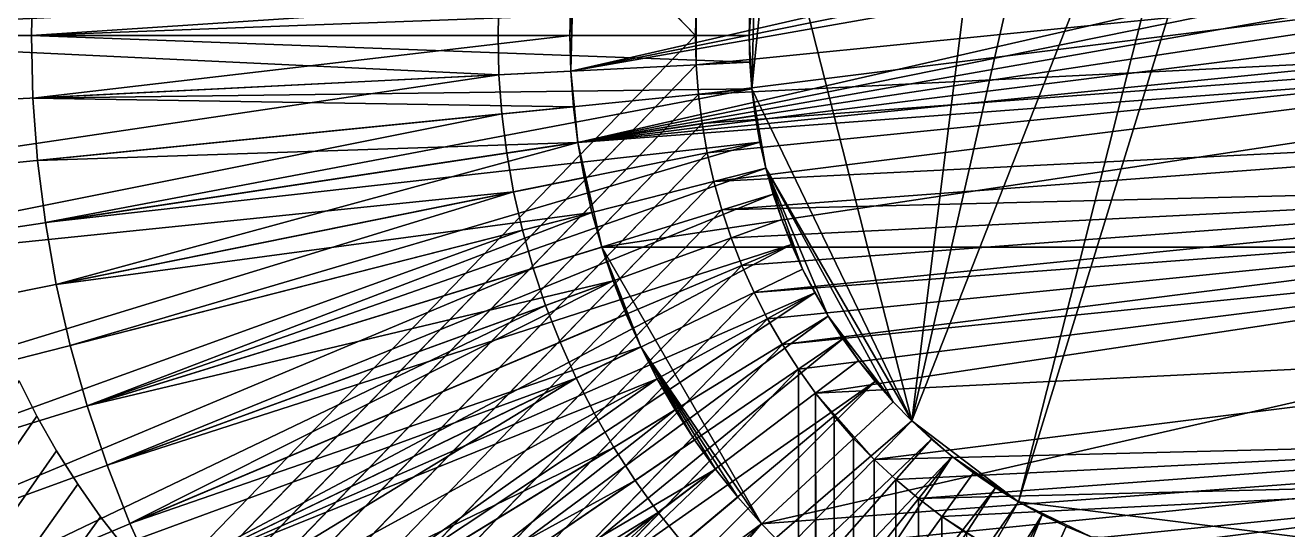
# Model space of a CAD drawing. Header units: millimetres. Extents: x 0 to 520, y -2 to 382.
# Drawn here: x 479.483 to 483, y 188.623 to 190.028 of the extents above; entities that cross this region are included whole.
import ezdxf

# ---------------------------------------------------------------- set-up
doc = ezdxf.new("R2010")
doc.units = ezdxf.units.MM

msp = doc.modelspace()

# ---------------------------------------------------------------- linework, layer by layer
at = {"layer": 'BRASS', "color": 52}
for points in [[(509.2, 369.2, 103), (10.8, 369.2, 103), (10.8, 10.8, 103)], [(509.2, 369.2, 103), (10.8, 10.8, 103), (509.2, 10.8, 103)], [(481.35, 190, 86), (334.9589, 341.3505, 86), (481.3521, 190.0822, 86)], [(334.9589, 38.6495, 86), (334.9589, 341.3505, 86), (481.35, 190, 86)], [(481.3521, 189.9178, 92), (484.6316, 190.2459, 92), (481.3582, 189.8357, 92)], [(481.3521, 190.0822, 92), (484.6316, 190.2459, 92), (481.3521, 189.9178, 92)], [(481.3582, 189.8357, 92), (484.6316, 190.2459, 92), (484.65, 190, 92)], [(481.3521, 190.0822, 92), (481.35, 190, 92), (481.3521, 190.0822, 86)], [(481.3521, 190.0822, 86), (481.35, 190, 92), (481.35, 190, 86)], [(481.35, 190, 92), (481.3521, 190.0822, 92), (481.3521, 189.9178, 92)], [(334.9589, 38.6495, 86), (481.35, 190, 86), (481.3521, 189.9178, 86)], [(481.35, 190, 92), (481.3521, 189.9178, 92), (481.35, 190, 86)], [(481.35, 190, 86), (481.3521, 189.9178, 92), (481.3521, 189.9178, 86)], [(481.3582, 189.8357, 92), (484.65, 190, 92), (481.3684, 189.7541, 92)], [(481.3684, 189.7541, 92), (484.65, 190, 92), (481.3827, 189.6731, 92)], [(481.3827, 189.6731, 92), (484.65, 190, 92), (481.401, 189.5929, 92)], [(481.401, 189.5929, 92), (484.65, 190, 92), (484.6316, 189.7541, 92)], [(334.9589, 38.6495, 86), (481.3521, 189.9178, 86), (335.0411, 38.6495, 86)], [(335.0411, 38.6495, 86), (481.3521, 189.9178, 86), (481.3582, 189.8357, 86)], [(481.3521, 189.9178, 92), (481.3582, 189.8357, 92), (481.3521, 189.9178, 86)], [(481.3521, 189.9178, 86), (481.3582, 189.8357, 92), (481.3582, 189.8357, 86)], [(335.0411, 38.6495, 86), (481.3582, 189.8357, 86), (335.1233, 38.6454, 86)], [(335.1233, 38.6454, 86), (481.3582, 189.8357, 86), (481.3684, 189.7541, 86)], [(481.3582, 189.8357, 92), (481.3684, 189.7541, 92), (481.3582, 189.8357, 86)], [(481.3582, 189.8357, 86), (481.3684, 189.7541, 92), (481.3684, 189.7541, 86)], [(335.1233, 38.6454, 86), (481.3684, 189.7541, 86), (335.2052, 38.6372, 86)], [(335.2052, 38.6372, 86), (481.3684, 189.7541, 86), (481.3827, 189.6731, 86)], [(481.3684, 189.7541, 92), (481.3827, 189.6731, 92), (481.3684, 189.7541, 86)], [(481.3684, 189.7541, 86), (481.3827, 189.6731, 92), (481.3827, 189.6731, 86)], [(481.401, 189.5929, 92), (484.6316, 189.7541, 92), (481.4233, 189.5137, 92)], [(481.4233, 189.5137, 92), (484.6316, 189.7541, 92), (484.599, 189.5929, 92)], [(335.2052, 38.6372, 86), (481.3827, 189.6731, 86), (335.2865, 38.6249, 86)], [(335.2865, 38.6249, 86), (481.3827, 189.6731, 86), (481.401, 189.5929, 86)], [(481.3827, 189.6731, 92), (481.401, 189.5929, 92), (481.3827, 189.6731, 86)], [(481.3827, 189.6731, 86), (481.401, 189.5929, 92), (481.401, 189.5929, 86)], [(335.2865, 38.6249, 86), (481.401, 189.5929, 86), (335.3672, 38.6086, 86)], [(335.3672, 38.6086, 86), (481.401, 189.5929, 86), (481.4233, 189.5137, 86)], [(481.401, 189.5929, 92), (481.4233, 189.5137, 92), (481.401, 189.5929, 86)], [(481.401, 189.5929, 86), (481.4233, 189.5137, 92), (481.4233, 189.5137, 86)], [(481.4233, 189.5137, 92), (484.599, 189.5929, 92), (481.4495, 189.4357, 92)], [(481.4495, 189.4357, 92), (484.599, 189.5929, 92), (481.4796, 189.3591, 92)], [(481.4796, 189.3591, 92), (484.599, 189.5929, 92), (481.5134, 189.2841, 92)], [(481.5134, 189.2841, 92), (484.599, 189.5929, 92), (484.5767, 189.5137, 92)], [(335.3672, 38.6086, 86), (481.4233, 189.5137, 86), (335.4469, 38.5883, 86)], [(335.4469, 38.5883, 86), (481.4233, 189.5137, 86), (481.4495, 189.4357, 86)], [(481.4233, 189.5137, 92), (481.4495, 189.4357, 92), (481.4233, 189.5137, 86)], [(481.4233, 189.5137, 86), (481.4495, 189.4357, 92), (481.4495, 189.4357, 86)], [(481.5134, 189.2841, 92), (484.5767, 189.5137, 92), (481.5509, 189.2109, 92)], [(481.5509, 189.2109, 92), (484.5767, 189.5137, 92), (481.5921, 189.1396, 92)], [(481.5921, 189.1396, 92), (484.5767, 189.5137, 92), (484.5505, 189.4357, 92)], [(335.4469, 38.5883, 86), (481.4495, 189.4357, 86), (335.5255, 38.5641, 86)], [(335.5255, 38.5641, 86), (481.4495, 189.4357, 86), (481.4796, 189.3591, 86)], [(481.4495, 189.4357, 92), (481.4796, 189.3591, 92), (481.4495, 189.4357, 86)], [(481.4495, 189.4357, 86), (481.4796, 189.3591, 92), (481.4796, 189.3591, 86)], [(481.5921, 189.1396, 92), (484.5505, 189.4357, 92), (481.6367, 189.0705, 92)], [(481.6367, 189.0705, 92), (484.5505, 189.4357, 92), (481.6847, 189.0037, 92)], [(481.6847, 189.0037, 92), (484.5505, 189.4357, 92), (484.4079, 189.1396, 92)], [(335.5255, 38.5641, 86), (481.4796, 189.3591, 86), (335.6028, 38.5359, 86)], [(335.6028, 38.5359, 86), (481.4796, 189.3591, 86), (481.5134, 189.2841, 86)], [(481.4796, 189.3591, 92), (481.5134, 189.2841, 92), (481.4796, 189.3591, 86)], [(481.4796, 189.3591, 86), (481.5134, 189.2841, 92), (481.5134, 189.2841, 86)], [(335.6028, 38.5359, 86), (481.5134, 189.2841, 86), (335.6786, 38.504, 86)], [(335.6786, 38.504, 86), (481.5134, 189.2841, 86), (481.5509, 189.2109, 86)], [(481.5134, 189.2841, 92), (481.5509, 189.2109, 92), (481.5134, 189.2841, 86)], [(481.5134, 189.2841, 86), (481.5509, 189.2109, 92), (481.5509, 189.2109, 86)], [(335.6786, 38.504, 86), (481.5509, 189.2109, 86), (335.7527, 38.4683, 86)], [(335.7527, 38.4683, 86), (481.5509, 189.2109, 86), (481.5921, 189.1396, 86)], [(481.5509, 189.2109, 92), (481.5921, 189.1396, 92), (481.5509, 189.2109, 86)], [(481.5509, 189.2109, 86), (481.5921, 189.1396, 92), (481.5921, 189.1396, 86)], [(335.7527, 38.4683, 86), (481.5921, 189.1396, 86), (335.825, 38.4289, 86)], [(335.825, 38.4289, 86), (481.5921, 189.1396, 86), (481.6367, 189.0705, 86)], [(481.5921, 189.1396, 86), (481.6367, 189.0705, 92), (481.6367, 189.0705, 86)], [(481.5921, 189.1396, 92), (481.6367, 189.0705, 92), (481.5921, 189.1396, 86)], [(481.6847, 189.0037, 92), (484.4079, 189.1396, 92), (481.8479, 188.8188, 92)], [(481.8479, 188.8188, 92), (484.4079, 189.1396, 92), (484.2095, 188.8777, 92)], [(335.825, 38.4289, 86), (481.6367, 189.0705, 86), (335.8952, 38.386, 86)], [(335.8952, 38.386, 86), (481.6367, 189.0705, 86), (481.6367, 70.9295, 86)], [(481.6367, 70.9295, 86), (481.6367, 189.0705, 86), (481.6847, 189.0037, 86)], [(481.6367, 189.0705, 86), (481.6847, 189.0037, 92), (481.6847, 189.0037, 86)], [(481.6367, 189.0705, 92), (481.6847, 189.0037, 92), (481.6367, 189.0705, 86)], [(481.6367, 70.9295, 86), (481.6847, 189.0037, 86), (481.6847, 70.9963, 86)], [(481.736, 71.0606, 86), (481.6847, 189.0037, 86), (481.736, 188.9394, 86)], [(481.6847, 70.9963, 86), (481.6847, 189.0037, 86), (481.736, 71.0606, 86)], [(481.6847, 189.0037, 86), (481.736, 188.9394, 92), (481.736, 188.9394, 86)], [(481.6847, 189.0037, 92), (481.736, 188.9394, 92), (481.6847, 189.0037, 86)], [(481.736, 188.9394, 92), (481.6847, 189.0037, 92), (481.7905, 188.8777, 92)], [(481.7905, 188.8777, 92), (481.6847, 189.0037, 92), (481.8479, 188.8188, 92)], [(481.7905, 71.1223, 86), (481.736, 188.9394, 86), (481.7905, 188.8777, 86)], [(481.736, 71.0606, 86), (481.736, 188.9394, 86), (481.7905, 71.1223, 86)], [(481.736, 188.9394, 86), (481.7905, 188.8777, 92), (481.7905, 188.8777, 86)], [(481.736, 188.9394, 92), (481.7905, 188.8777, 92), (481.736, 188.9394, 86)], [(481.7905, 71.1223, 86), (481.7905, 188.8777, 86), (481.8479, 71.1812, 86)], [(481.8479, 71.1812, 86), (481.7905, 188.8777, 86), (481.8479, 188.8188, 86)], [(481.7905, 188.8777, 86), (481.8479, 188.8188, 92), (481.8479, 188.8188, 86)], [(481.7905, 188.8777, 92), (481.8479, 188.8188, 92), (481.7905, 188.8777, 86)], [(481.8479, 188.8188, 92), (484.2095, 188.8777, 92), (481.9082, 188.7629, 92)], [(481.9082, 188.7629, 92), (484.2095, 188.8777, 92), (481.9712, 188.71, 92)], [(481.9712, 188.71, 92), (484.2095, 188.8777, 92), (484.0918, 188.7629, 92)], [(481.8479, 71.1812, 86), (481.8479, 188.8188, 86), (481.9082, 71.2371, 86)], [(481.8479, 188.8188, 86), (481.9082, 188.7629, 86), (481.9082, 71.2371, 86)], [(481.8479, 188.8188, 86), (481.9082, 188.7629, 92), (481.9082, 188.7629, 86)], [(481.8479, 188.8188, 92), (481.9082, 188.7629, 92), (481.8479, 188.8188, 86)], [(481.9082, 188.7629, 86), (481.9712, 188.71, 86), (481.9082, 71.2371, 86)], [(481.9082, 188.7629, 86), (481.9712, 188.71, 92), (481.9712, 188.71, 86)], [(481.9082, 188.7629, 92), (481.9712, 188.71, 92), (481.9082, 188.7629, 86)], [(481.9712, 188.71, 92), (484.0918, 188.7629, 92), (482.0368, 188.6603, 92)], [(482.0368, 188.6603, 92), (484.0918, 188.7629, 92), (482.175, 188.5711, 92)], [(482.175, 188.5711, 92), (484.0918, 188.7629, 92), (482.2473, 188.5317, 92)], [(482.2473, 188.5317, 92), (484.0918, 188.7629, 92), (482.4745, 188.4359, 92)], [(482.4745, 188.4359, 92), (484.0918, 188.7629, 92), (482.5531, 188.4117, 92)], [(482.5531, 188.4117, 92), (484.0918, 188.7629, 92), (483.825, 188.5711, 92)], [(481.9082, 71.2371, 86), (481.9712, 188.71, 86), (481.9712, 71.29, 86)], [(481.9712, 71.29, 86), (481.9712, 188.71, 86), (482.0368, 71.3397, 86)], [(481.9712, 188.71, 86), (482.0368, 188.6603, 86), (482.0368, 71.3397, 86)], [(481.9712, 188.71, 86), (481.9712, 188.71, 92), (482.0368, 188.6603, 86)], [(481.9712, 188.71, 92), (482.0368, 188.6603, 92), (482.0368, 188.6603, 86)], [(482.0368, 188.6603, 86), (482.1048, 188.614, 86), (482.0368, 71.3397, 86)], [(482.0368, 188.6603, 86), (482.1048, 188.614, 92), (482.1048, 188.614, 86)], [(482.0368, 188.6603, 92), (482.1048, 188.614, 92), (482.0368, 188.6603, 86)], [(482.0368, 188.6603, 92), (482.175, 188.5711, 92), (482.1048, 188.614, 92)]]:
    msp.add_3dface(points, dxfattribs=at)
at = {"layer": 'STEEL', "color": 8}
for points in [[(482.9626, 191.4995, 80.4), (481.9526, 188.9262, 80.4), (482.5223, 191.4219, 80.4)], [(482.25, 188.701, 80.4), (481.9526, 188.9262, 80.4), (482.9626, 191.4995, 80.4)], [(483.1121, 191.4958, 80.4), (482.25, 188.701, 80.4), (482.9626, 191.4995, 80.4)], [(483.4063, 188.5561, 80.4), (482.25, 188.701, 80.4), (483.1121, 191.4958, 80.4)], [(482.5223, 191.4219, 80.4), (481.9526, 188.9262, 80.4), (482.25, 191.299, 80.4)], [(482.25, 191.299, 80.4), (481.9526, 188.9262, 80.4), (481.5666, 190.4421, 80.4)], [(481.0025, 189.9003, 90), (484.843, 190.7769, 90), (481.0099, 190.1991, 90)], [(481.0025, 189.9003, 90), (484.8794, 190.684, 90), (484.843, 190.7769, 90)], [(481.0025, 189.9003, 90), (484.9111, 190.5895, 90), (484.8794, 190.684, 90)], [(481.0223, 189.7019, 90), (484.9111, 190.5895, 90), (481.0025, 189.9003, 90)], [(481.0223, 189.7019, 90), (484.9382, 190.4935, 90), (484.9111, 190.5895, 90)], [(481.0223, 189.7019, 90), (484.9603, 190.3963, 90), (484.9382, 190.4935, 90)], [(481.5666, 190.4421, 80.4), (481.5075, 189.8506, 80.4), (481.5168, 190.2236, 80.4)], [(481.5666, 190.4421, 80.4), (481.9526, 188.9262, 80.4), (481.5075, 189.8506, 80.4)], [(481.0223, 189.7019, 90), (484.9777, 190.2981, 90), (484.9603, 190.3963, 90)], [(481.0223, 189.7019, 90), (484.9901, 190.1991, 90), (484.9777, 190.2981, 90)], [(478.5, 190, 83), (480.8027, 190.1097, 83), (478.5056, 190.2243, 83)], [(480.8027, 190.1097, 82), (478.5, 190, 82), (478.5056, 190.2243, 82)], [(481.5168, 190.2236, 80.4), (481.5, 190, 80.4), (481.5019, 190.0748, 80.4)], [(481.5168, 190.2236, 80.4), (481.5075, 189.8506, 80.4), (481.5, 190, 80.4)], [(479.5, 190, 82), (481.0025, 190.0997, 82), (479.5044, 190.1745, 82)], [(479.5, 190, 82), (479.5044, 190.1745, 78.5), (479.5, 190, 78.5)], [(479.5, 190, 82), (479.5044, 190.1745, 82), (479.5044, 190.1745, 78.5)], [(481.5019, 190.0748, 78.5), (479.5, 190, 78.5), (479.5044, 190.1745, 78.5)], [(481, 190, 90), (481.0099, 190.1991, 90), (481.0025, 190.0997, 90)], [(481.0025, 189.9003, 90), (481.0099, 190.1991, 90), (481, 190, 90)], [(481.0223, 189.7019, 90), (484.9975, 190.0997, 90), (484.9901, 190.1991, 90)], [(478.5, 190, 83), (480.8, 190, 83), (480.8027, 190.1097, 83)], [(480.8, 190, 82), (478.5, 190, 82), (480.8027, 190.1097, 82)], [(479.5, 190, 82), (481, 190, 82), (481.0025, 190.0997, 82)], [(480.8027, 190.1097, 82), (480.8, 190, 83), (480.8, 190, 82)], [(480.8027, 190.1097, 83), (480.8, 190, 83), (480.8027, 190.1097, 82)], [(481, 190, 90), (481.0025, 190.0997, 82), (481, 190, 82)], [(481, 190, 90), (481.0025, 190.0997, 90), (481.0025, 190.0997, 82)], [(481.0223, 189.7019, 90), (485, 190, 90), (484.9975, 190.0997, 90)], [(481.5, 190, 78.5), (479.5, 190, 78.5), (481.5019, 190.0748, 78.5)], [(481.5019, 190.0748, 80.4), (481.5, 190, 80.4), (481.5019, 190.0748, 78.5)], [(481.5019, 190.0748, 78.5), (481.5, 190, 80.4), (481.5, 190, 78.5)], [(478.5, 190, 83), (480.8027, 189.8903, 83), (480.8, 190, 83)], [(478.5056, 189.7757, 83), (480.8027, 189.8903, 83), (478.5, 190, 83)], [(480.8027, 189.8903, 82), (478.5, 190, 82), (480.8, 190, 82)], [(480.8027, 189.8903, 82), (478.5056, 189.7757, 82), (478.5, 190, 82)], [(479.5044, 189.8255, 82), (481, 190, 82), (479.5, 190, 82)], [(479.5044, 189.8255, 82), (479.5, 190, 82), (479.5, 190, 78.5)], [(479.5044, 189.8255, 82), (479.5, 190, 78.5), (479.5044, 189.8255, 78.5)], [(481.5019, 189.9252, 78.5), (479.5, 190, 78.5), (481.5, 190, 78.5)], [(481.5019, 189.9252, 78.5), (479.5044, 189.8255, 78.5), (479.5, 190, 78.5)], [(479.5044, 189.8255, 82), (481.0025, 189.9003, 82), (481, 190, 82)], [(480.8, 190, 83), (480.8027, 189.8903, 83), (480.8, 190, 82)], [(480.8, 190, 82), (480.8027, 189.8903, 83), (480.8027, 189.8903, 82)], [(481.0025, 189.9003, 90), (481, 190, 90), (481, 190, 82)], [(481.0025, 189.9003, 90), (481, 190, 82), (481.0025, 189.9003, 82)], [(481.0889, 189.4105, 90), (485, 190, 90), (481.0223, 189.7019, 90)], [(481.0889, 189.4105, 90), (484.9111, 189.4105, 90), (485, 190, 90)], [(481.5, 190, 80.4), (481.5019, 189.9252, 80.4), (481.5, 190, 78.5)], [(481.5, 190, 78.5), (481.5019, 189.9252, 80.4), (481.5019, 189.9252, 78.5)], [(481.5, 190, 80.4), (481.5075, 189.8506, 80.4), (481.5019, 189.9252, 80.4)], [(481.5075, 189.8506, 78.5), (479.5044, 189.8255, 78.5), (481.5019, 189.9252, 78.5)], [(481.5019, 189.9252, 78.5), (481.5075, 189.8506, 80.4), (481.5075, 189.8506, 78.5)], [(481.5019, 189.9252, 80.4), (481.5075, 189.8506, 80.4), (481.5019, 189.9252, 78.5)], [(478.5224, 189.5519, 83), (480.8027, 189.8903, 83), (478.5056, 189.7757, 83)], [(480.8027, 189.8903, 82), (478.5224, 189.5519, 82), (478.5056, 189.7757, 82)], [(478.5224, 189.5519, 83), (480.8109, 189.781, 83), (480.8027, 189.8903, 83)], [(480.8109, 189.781, 82), (478.5224, 189.5519, 82), (480.8027, 189.8903, 82)], [(479.5044, 189.8255, 82), (481.0099, 189.8009, 82), (481.0025, 189.9003, 82)], [(480.8027, 189.8903, 82), (480.8109, 189.781, 83), (480.8109, 189.781, 82)], [(480.8027, 189.8903, 83), (480.8109, 189.781, 83), (480.8027, 189.8903, 82)], [(481.0099, 189.8009, 90), (481.0025, 189.9003, 82), (481.0099, 189.8009, 82)], [(481.0099, 189.8009, 90), (481.0025, 189.9003, 90), (481.0025, 189.9003, 82)], [(481.0223, 189.7019, 90), (481.0025, 189.9003, 90), (481.0099, 189.8009, 90)], [(481.5075, 189.8506, 78.5), (479.5174, 189.6515, 78.5), (479.5044, 189.8255, 78.5)], [(481.5075, 189.8506, 78.5), (479.5391, 189.4784, 78.5), (479.5174, 189.6515, 78.5)], [(481.5168, 189.7764, 78.5), (479.5391, 189.4784, 78.5), (481.5075, 189.8506, 78.5)], [(481.5075, 189.8506, 78.5), (481.5168, 189.7764, 80.4), (481.5168, 189.7764, 78.5)], [(481.5075, 189.8506, 80.4), (481.5168, 189.7764, 80.4), (481.5075, 189.8506, 78.5)], [(481.5075, 189.8506, 80.4), (481.5297, 189.7028, 80.4), (481.5168, 189.7764, 80.4)], [(481.5075, 189.8506, 80.4), (481.5464, 189.6299, 80.4), (481.5297, 189.7028, 80.4)], [(481.5075, 189.8506, 80.4), (481.9526, 188.9262, 80.4), (481.5464, 189.6299, 80.4)], [(479.5174, 189.6515, 82), (481.0099, 189.8009, 82), (479.5044, 189.8255, 82)], [(479.5174, 189.6515, 82), (479.5044, 189.8255, 78.5), (479.5174, 189.6515, 78.5)], [(479.5174, 189.6515, 82), (479.5044, 189.8255, 82), (479.5044, 189.8255, 78.5)], [(478.5503, 189.3293, 83), (480.8109, 189.781, 83), (478.5224, 189.5519, 83)], [(480.8109, 189.781, 82), (478.5503, 189.3293, 82), (478.5224, 189.5519, 82)], [(478.5503, 189.3293, 83), (480.8246, 189.6721, 83), (480.8109, 189.781, 83)], [(480.8246, 189.6721, 82), (478.5503, 189.3293, 82), (480.8109, 189.781, 82)], [(479.5174, 189.6515, 82), (481.0223, 189.7019, 82), (481.0099, 189.8009, 82)], [(480.8109, 189.781, 82), (480.8246, 189.6721, 83), (480.8246, 189.6721, 82)], [(480.8109, 189.781, 83), (480.8246, 189.6721, 83), (480.8109, 189.781, 82)], [(481.0223, 189.7019, 90), (481.0099, 189.8009, 82), (481.0223, 189.7019, 82)], [(481.0223, 189.7019, 90), (481.0099, 189.8009, 90), (481.0099, 189.8009, 82)], [(481.5297, 189.7028, 78.5), (479.5391, 189.4784, 78.5), (481.5168, 189.7764, 78.5)], [(481.5168, 189.7764, 78.5), (481.5168, 189.7764, 80.4), (481.5297, 189.7028, 78.5)], [(481.5168, 189.7764, 80.4), (481.5297, 189.7028, 80.4), (481.5297, 189.7028, 78.5)], [(478.5503, 189.3293, 83), (480.8436, 189.5641, 83), (480.8246, 189.6721, 83)], [(480.8436, 189.5641, 82), (478.5503, 189.3293, 82), (480.8246, 189.6721, 82)], [(479.5391, 189.4784, 82), (481.0223, 189.7019, 82), (479.5174, 189.6515, 82)], [(481.5297, 189.7028, 78.5), (479.5694, 189.3065, 78.5), (479.5391, 189.4784, 78.5)], [(479.5694, 189.3065, 82), (481.0223, 189.7019, 82), (479.5391, 189.4784, 82)], [(481.5297, 189.7028, 78.5), (479.6082, 189.1363, 78.5), (479.5694, 189.3065, 78.5)], [(479.5694, 189.3065, 82), (481.0397, 189.6037, 82), (481.0223, 189.7019, 82)], [(481.5464, 189.6299, 78.5), (479.6082, 189.1363, 78.5), (481.5297, 189.7028, 78.5)], [(480.8246, 189.6721, 82), (480.8436, 189.5641, 83), (480.8436, 189.5641, 82)], [(480.8246, 189.6721, 83), (480.8436, 189.5641, 83), (480.8246, 189.6721, 82)], [(481.0223, 189.7019, 90), (481.0223, 189.7019, 82), (481.0397, 189.6037, 82)], [(481.0397, 189.6037, 90), (481.0223, 189.7019, 90), (481.0397, 189.6037, 82)], [(481.0618, 189.5065, 90), (481.0223, 189.7019, 90), (481.0397, 189.6037, 90)], [(481.0889, 189.4105, 90), (481.0223, 189.7019, 90), (481.0618, 189.5065, 90)], [(481.5297, 189.7028, 78.5), (481.5464, 189.6299, 80.4), (481.5464, 189.6299, 78.5)], [(481.5297, 189.7028, 80.4), (481.5464, 189.6299, 80.4), (481.5297, 189.7028, 78.5)], [(479.5391, 189.4784, 82), (479.5174, 189.6515, 78.5), (479.5391, 189.4784, 78.5)], [(479.5391, 189.4784, 82), (479.5174, 189.6515, 82), (479.5174, 189.6515, 78.5)], [(479.5694, 189.3065, 82), (481.0618, 189.5065, 82), (481.0397, 189.6037, 82)], [(481.5464, 189.6299, 78.5), (479.6555, 188.9684, 78.5), (479.6082, 189.1363, 78.5)], [(481.5666, 189.5579, 78.5), (479.6555, 188.9684, 78.5), (481.5464, 189.6299, 78.5)], [(481.0618, 189.5065, 90), (481.0397, 189.6037, 82), (481.0618, 189.5065, 82)], [(481.0618, 189.5065, 90), (481.0397, 189.6037, 90), (481.0397, 189.6037, 82)], [(481.5464, 189.6299, 78.5), (481.5666, 189.5579, 80.4), (481.5666, 189.5579, 78.5)], [(481.5464, 189.6299, 80.4), (481.5666, 189.5579, 80.4), (481.5464, 189.6299, 78.5)], [(481.5464, 189.6299, 80.4), (481.5905, 189.487, 80.4), (481.5666, 189.5579, 80.4)], [(481.5464, 189.6299, 80.4), (481.6485, 189.3492, 80.4), (481.5905, 189.487, 80.4)], [(481.5464, 189.6299, 80.4), (481.7201, 189.2178, 80.4), (481.6485, 189.3492, 80.4)], [(481.5464, 189.6299, 80.4), (481.9004, 188.9797, 80.4), (481.7201, 189.2178, 80.4)], [(481.5464, 189.6299, 80.4), (481.9526, 188.9262, 80.4), (481.9004, 188.9797, 80.4)], [(478.5892, 189.1083, 83), (480.8436, 189.5641, 83), (478.5503, 189.3293, 83)], [(480.8436, 189.5641, 82), (478.5892, 189.1083, 82), (478.5503, 189.3293, 82)], [(478.6392, 188.8896, 83), (480.8436, 189.5641, 83), (478.5892, 189.1083, 83)], [(480.8436, 189.5641, 82), (478.6392, 188.8896, 82), (478.5892, 189.1083, 82)], [(478.6392, 188.8896, 83), (480.868, 189.4571, 83), (480.8436, 189.5641, 83)], [(480.868, 189.4571, 82), (478.6392, 188.8896, 82), (480.8436, 189.5641, 82)], [(481.5666, 189.5579, 78.5), (479.7111, 188.8029, 78.5), (479.6555, 188.9684, 78.5)], [(481.5905, 189.487, 78.5), (479.7111, 188.8029, 78.5), (481.5666, 189.5579, 78.5)], [(480.8436, 189.5641, 82), (480.868, 189.4571, 83), (480.868, 189.4571, 82)], [(480.8436, 189.5641, 83), (480.868, 189.4571, 83), (480.8436, 189.5641, 82)], [(481.5666, 189.5579, 78.5), (481.5905, 189.487, 80.4), (481.5905, 189.487, 78.5)], [(481.5666, 189.5579, 80.4), (481.5905, 189.487, 80.4), (481.5666, 189.5579, 78.5)], [(479.6082, 189.1363, 82), (481.0618, 189.5065, 82), (479.5694, 189.3065, 82)], [(479.6555, 188.9684, 82), (481.0618, 189.5065, 82), (479.6082, 189.1363, 82)], [(479.6555, 188.9684, 82), (481.0889, 189.4105, 82), (481.0618, 189.5065, 82)], [(481.0889, 189.4105, 90), (481.0618, 189.5065, 82), (481.0889, 189.4105, 82)], [(481.0889, 189.4105, 90), (481.0618, 189.5065, 90), (481.0618, 189.5065, 82)], [(479.5391, 189.4784, 82), (479.5391, 189.4784, 78.5), (479.5694, 189.3065, 78.5)], [(479.5694, 189.3065, 82), (479.5391, 189.4784, 82), (479.5694, 189.3065, 78.5)], [(481.6178, 189.4173, 78.5), (479.7111, 188.8029, 78.5), (481.5905, 189.487, 78.5)], [(481.5905, 189.487, 78.5), (481.6178, 189.4173, 80.4), (481.6178, 189.4173, 78.5)], [(481.5905, 189.487, 80.4), (481.6178, 189.4173, 80.4), (481.5905, 189.487, 78.5)], [(481.5905, 189.487, 80.4), (481.6485, 189.3492, 80.4), (481.6178, 189.4173, 80.4)], [(478.6999, 188.6736, 83), (480.868, 189.4571, 83), (478.6392, 188.8896, 83)], [(480.868, 189.4571, 82), (478.6999, 188.6736, 82), (478.6392, 188.8896, 82)], [(478.6999, 188.6736, 83), (480.8977, 189.3515, 83), (480.868, 189.4571, 83)], [(480.8977, 189.3515, 82), (478.6999, 188.6736, 82), (480.868, 189.4571, 82)], [(480.868, 189.4571, 82), (480.8977, 189.3515, 83), (480.8977, 189.3515, 82)], [(480.868, 189.4571, 83), (480.8977, 189.3515, 83), (480.868, 189.4571, 82)], [(479.6555, 188.9684, 82), (481.1206, 189.316, 82), (481.0889, 189.4105, 82)], [(481.6178, 189.4173, 78.5), (479.7748, 188.6405, 78.5), (479.7111, 188.8029, 78.5)], [(481.6178, 189.4173, 78.5), (479.8466, 188.4814, 78.5), (479.7748, 188.6405, 78.5)], [(481.6485, 189.3492, 78.5), (479.8466, 188.4814, 78.5), (481.6178, 189.4173, 78.5)], [(481.0889, 189.4105, 90), (481.0889, 189.4105, 82), (481.1206, 189.316, 82)], [(481.1206, 189.316, 90), (481.0889, 189.4105, 90), (481.1206, 189.316, 82)], [(481.1981, 189.1322, 90), (481.0889, 189.4105, 90), (481.1206, 189.316, 90)], [(481.5339, 188.6397, 90), (484.9111, 189.4105, 90), (481.0889, 189.4105, 90)], [(481.5339, 188.6397, 90), (481.0889, 189.4105, 90), (481.1981, 189.1322, 90)], [(481.5339, 188.6397, 90), (484.6525, 188.8734, 90), (484.9111, 189.4105, 90)], [(481.6178, 189.4173, 78.5), (481.6485, 189.3492, 80.4), (481.6485, 189.3492, 78.5)], [(481.6178, 189.4173, 80.4), (481.6485, 189.3492, 80.4), (481.6178, 189.4173, 78.5)], [(478.7714, 188.4609, 83), (480.8977, 189.3515, 83), (478.6999, 188.6736, 83)], [(480.8977, 189.3515, 82), (478.7714, 188.4609, 82), (478.6999, 188.6736, 82)], [(478.7714, 188.4609, 83), (480.9327, 189.2476, 83), (480.8977, 189.3515, 83)], [(480.9327, 189.2476, 82), (478.7714, 188.4609, 82), (480.8977, 189.3515, 82)], [(481.6827, 189.2826, 78.5), (479.8466, 188.4814, 78.5), (481.6485, 189.3492, 78.5)], [(480.8977, 189.3515, 82), (480.9327, 189.2476, 83), (480.9327, 189.2476, 82)], [(480.8977, 189.3515, 83), (480.9327, 189.2476, 83), (480.8977, 189.3515, 82)], [(481.6485, 189.3492, 78.5), (481.6485, 189.3492, 80.4), (481.6827, 189.2826, 78.5)], [(481.6485, 189.3492, 80.4), (481.6827, 189.2826, 80.4), (481.6827, 189.2826, 78.5)], [(481.6485, 189.3492, 80.4), (481.7201, 189.2178, 80.4), (481.6827, 189.2826, 80.4)], [(479.6082, 189.1363, 82), (479.5694, 189.3065, 78.5), (479.6082, 189.1363, 78.5)], [(479.6082, 189.1363, 82), (479.5694, 189.3065, 82), (479.5694, 189.3065, 78.5)], [(479.7111, 188.8029, 82), (481.1206, 189.316, 82), (479.6555, 188.9684, 82)], [(479.7748, 188.6405, 82), (481.1206, 189.316, 82), (479.7111, 188.8029, 82)], [(479.7748, 188.6405, 82), (481.157, 189.2231, 82), (481.1206, 189.316, 82)], [(481.157, 189.2231, 90), (481.1206, 189.316, 82), (481.157, 189.2231, 82)], [(481.157, 189.2231, 90), (481.1206, 189.316, 90), (481.1206, 189.316, 82)], [(481.1981, 189.1322, 90), (481.1206, 189.316, 90), (481.157, 189.2231, 90)], [(481.6827, 189.2826, 78.5), (479.9262, 188.3261, 78.5), (479.8466, 188.4814, 78.5)], [(481.6827, 189.2826, 78.5), (480.0135, 188.175, 78.5), (479.9262, 188.3261, 78.5)], [(481.7201, 189.2178, 78.5), (480.0135, 188.175, 78.5), (481.6827, 189.2826, 78.5)], [(481.6827, 189.2826, 80.4), (481.7201, 189.2178, 80.4), (481.6827, 189.2826, 78.5)], [(481.6827, 189.2826, 78.5), (481.7201, 189.2178, 80.4), (481.7201, 189.2178, 78.5)], [(478.8534, 188.252, 83), (480.9327, 189.2476, 83), (478.7714, 188.4609, 83)], [(480.9327, 189.2476, 82), (478.8534, 188.252, 82), (478.7714, 188.4609, 82)], [(478.8534, 188.252, 83), (480.9728, 189.1454, 83), (480.9327, 189.2476, 83)], [(480.9728, 189.1454, 82), (478.8534, 188.252, 82), (480.9327, 189.2476, 82)], [(479.7748, 188.6405, 82), (481.1981, 189.1322, 82), (481.157, 189.2231, 82)], [(481.7201, 189.2178, 78.5), (480.1082, 188.0284, 78.5), (480.0135, 188.175, 78.5)], [(481.7606, 189.155, 78.5), (480.1082, 188.0284, 78.5), (481.7201, 189.2178, 78.5)], [(480.9327, 189.2476, 82), (480.9728, 189.1454, 83), (480.9728, 189.1454, 82)], [(480.9327, 189.2476, 83), (480.9728, 189.1454, 83), (480.9327, 189.2476, 82)], [(481.1981, 189.1322, 90), (481.157, 189.2231, 82), (481.1981, 189.1322, 82)], [(481.1981, 189.1322, 90), (481.157, 189.2231, 90), (481.157, 189.2231, 82)], [(481.7201, 189.2178, 78.5), (481.7201, 189.2178, 80.4), (481.7606, 189.155, 78.5)], [(481.7201, 189.2178, 80.4), (481.7606, 189.155, 80.4), (481.7606, 189.155, 78.5)], [(481.7201, 189.2178, 80.4), (481.8043, 189.0943, 80.4), (481.7606, 189.155, 80.4)], [(481.7201, 189.2178, 80.4), (481.9004, 188.9797, 80.4), (481.8043, 189.0943, 80.4)], [(478.8534, 188.252, 83), (481.0179, 189.0455, 83), (480.9728, 189.1454, 83)], [(481.0179, 189.0455, 82), (478.8534, 188.252, 82), (480.9728, 189.1454, 82)], [(481.7606, 189.155, 78.5), (480.21, 187.8867, 78.5), (480.1082, 188.0284, 78.5)], [(481.8043, 189.0943, 78.5), (480.21, 187.8867, 78.5), (481.7606, 189.155, 78.5)], [(480.9728, 189.1454, 82), (481.0179, 189.0455, 83), (481.0179, 189.0455, 82)], [(480.9728, 189.1454, 83), (481.0179, 189.0455, 83), (480.9728, 189.1454, 82)], [(481.7606, 189.155, 78.5), (481.7606, 189.155, 80.4), (481.8043, 189.0943, 78.5)], [(481.7606, 189.155, 80.4), (481.8043, 189.0943, 80.4), (481.8043, 189.0943, 78.5)], [(479.6082, 189.1363, 82), (479.6082, 189.1363, 78.5), (479.6555, 188.9684, 78.5)], [(479.6555, 188.9684, 82), (479.6082, 189.1363, 82), (479.6555, 188.9684, 78.5)], [(479.8466, 188.4814, 82), (481.1981, 189.1322, 82), (479.7748, 188.6405, 82)], [(479.8466, 188.4814, 82), (481.2436, 189.0435, 82), (481.1981, 189.1322, 82)], [(481.2436, 189.0435, 90), (481.1981, 189.1322, 82), (481.2436, 189.0435, 82)], [(481.2436, 189.0435, 90), (481.1981, 189.1322, 90), (481.1981, 189.1322, 82)], [(481.3475, 188.8734, 90), (481.1981, 189.1322, 90), (481.2436, 189.0435, 90)], [(481.4057, 188.7924, 90), (481.1981, 189.1322, 90), (481.3475, 188.8734, 90)], [(481.4679, 188.7144, 90), (481.1981, 189.1322, 90), (481.4057, 188.7924, 90)], [(481.5339, 188.6397, 90), (481.1981, 189.1322, 90), (481.4679, 188.7144, 90)], [(481.8509, 189.0358, 78.5), (480.21, 187.8867, 78.5), (481.8043, 189.0943, 78.5)], [(481.8043, 189.0943, 78.5), (481.8043, 189.0943, 80.4), (481.8509, 189.0358, 78.5)], [(481.8043, 189.0943, 80.4), (481.8509, 189.0358, 80.4), (481.8509, 189.0358, 78.5)], [(481.8043, 189.0943, 80.4), (481.9004, 188.9797, 80.4), (481.8509, 189.0358, 80.4)], [(478.9456, 188.0475, 83), (481.0179, 189.0455, 83), (478.8534, 188.252, 83)], [(481.0179, 189.0455, 82), (478.9456, 188.0475, 82), (478.8534, 188.252, 82)], [(479.048, 187.8479, 83), (481.0179, 189.0455, 83), (478.9456, 188.0475, 83)], [(481.0179, 189.0455, 82), (479.048, 187.8479, 82), (478.9456, 188.0475, 82)], [(479.048, 187.8479, 83), (481.0679, 188.9478, 83), (481.0179, 189.0455, 83)], [(481.0679, 188.9478, 82), (479.048, 187.8479, 82), (481.0179, 189.0455, 82)], [(479.9262, 188.3261, 82), (481.2436, 189.0435, 82), (479.8466, 188.4814, 82)], [(480.0135, 188.175, 82), (481.2436, 189.0435, 82), (479.9262, 188.3261, 82)], [(480.0135, 188.175, 82), (481.2934, 188.9571, 82), (481.2436, 189.0435, 82)], [(481.0179, 189.0455, 82), (481.0679, 188.9478, 83), (481.0679, 188.9478, 82)], [(481.0179, 189.0455, 83), (481.0679, 188.9478, 83), (481.0179, 189.0455, 82)], [(481.2934, 188.9571, 90), (481.2436, 189.0435, 90), (481.2436, 189.0435, 82)], [(481.2934, 188.9571, 90), (481.2436, 189.0435, 82), (481.2934, 188.9571, 82)], [(481.3475, 188.8734, 90), (481.2436, 189.0435, 90), (481.2934, 188.9571, 90)], [(472, 178, 86), (479.5157, 188.9394, 86), (479.466, 189.038, 86)], [(479.5157, 188.9394, 83), (472, 178, 83), (479.466, 189.038, 83)], [(479.466, 189.038, 86), (479.5157, 188.9394, 86), (479.466, 189.038, 83)], [(479.466, 189.038, 83), (479.5157, 188.9394, 86), (479.5157, 188.9394, 83)], [(481.8509, 189.0358, 78.5), (480.3188, 187.7502, 78.5), (480.21, 187.8867, 78.5)], [(481.8509, 189.0358, 78.5), (480.4343, 187.6194, 78.5), (480.3188, 187.7502, 78.5)], [(481.9004, 188.9797, 78.5), (480.4343, 187.6194, 78.5), (481.8509, 189.0358, 78.5)], [(481.8509, 189.0358, 78.5), (481.8509, 189.0358, 80.4), (481.9004, 188.9797, 78.5)], [(481.8509, 189.0358, 80.4), (481.9004, 188.9797, 80.4), (481.9004, 188.9797, 78.5)], [(481.9526, 188.9262, 78.5), (480.4343, 187.6194, 78.5), (481.9004, 188.9797, 78.5)], [(481.9004, 188.9797, 80.4), (481.9526, 188.9262, 80.4), (481.9004, 188.9797, 78.5)], [(481.9004, 188.9797, 78.5), (481.9526, 188.9262, 80.4), (481.9526, 188.9262, 78.5)], [(472, 178, 86), (479.5701, 188.8433, 86), (479.5157, 188.9394, 86)], [(479.5701, 188.8433, 83), (472, 178, 83), (479.5157, 188.9394, 83)], [(479.048, 187.8479, 83), (481.1228, 188.8528, 83), (481.0679, 188.9478, 83)], [(481.1228, 188.8528, 82), (479.048, 187.8479, 82), (481.0679, 188.9478, 82)], [(479.5157, 188.9394, 86), (479.5701, 188.8433, 86), (479.5157, 188.9394, 83)], [(479.5157, 188.9394, 83), (479.5701, 188.8433, 86), (479.5701, 188.8433, 83)], [(479.6555, 188.9684, 82), (479.6555, 188.9684, 78.5), (479.7111, 188.8029, 78.5)], [(479.7111, 188.8029, 82), (479.6555, 188.9684, 82), (479.7111, 188.8029, 78.5)], [(480.1082, 188.0284, 82), (481.2934, 188.9571, 82), (480.0135, 188.175, 82)], [(480.1082, 188.0284, 82), (481.3475, 188.8734, 82), (481.2934, 188.9571, 82)], [(481.0679, 188.9478, 83), (481.1228, 188.8528, 83), (481.0679, 188.9478, 82)], [(481.0679, 188.9478, 82), (481.1228, 188.8528, 83), (481.1228, 188.8528, 82)], [(481.3475, 188.8734, 90), (481.2934, 188.9571, 90), (481.2934, 188.9571, 82)], [(481.3475, 188.8734, 90), (481.2934, 188.9571, 82), (481.3475, 188.8734, 82)], [(481.9526, 188.9262, 78.5), (480.5562, 187.4945, 78.5), (480.4343, 187.6194, 78.5)], [(482.0075, 188.8753, 78.5), (480.5562, 187.4945, 78.5), (481.9526, 188.9262, 78.5)], [(481.9526, 188.9262, 80.4), (482.0075, 188.8753, 80.4), (481.9526, 188.9262, 78.5)], [(481.9526, 188.9262, 78.5), (482.0075, 188.8753, 80.4), (482.0075, 188.8753, 78.5)], [(482.0075, 188.8753, 80.4), (481.9526, 188.9262, 80.4), (482.0648, 188.8273, 80.4)], [(482.0648, 188.8273, 80.4), (481.9526, 188.9262, 80.4), (482.25, 188.701, 80.4)], [(480.1082, 188.0284, 82), (481.4057, 188.7924, 82), (481.3475, 188.8734, 82)], [(480.6841, 187.3758, 78.5), (480.5562, 187.4945, 78.5), (482.0075, 188.8753, 78.5)], [(482.0648, 188.8273, 78.5), (480.6841, 187.3758, 78.5), (482.0075, 188.8753, 78.5)], [(481.4057, 188.7924, 90), (481.3475, 188.8734, 90), (481.3475, 188.8734, 82)], [(481.4057, 188.7924, 90), (481.3475, 188.8734, 82), (481.4057, 188.7924, 82)], [(481.6035, 188.5683, 90), (484.6525, 188.8734, 90), (481.5339, 188.6397, 90)], [(481.6035, 188.5683, 90), (484.3234, 188.5004, 90), (484.6525, 188.8734, 90)], [(482.0075, 188.8753, 78.5), (482.0075, 188.8753, 80.4), (482.0648, 188.8273, 78.5)], [(482.0075, 188.8753, 80.4), (482.0648, 188.8273, 80.4), (482.0648, 188.8273, 78.5)], [(472, 178, 86), (479.6292, 188.75, 86), (479.5701, 188.8433, 86)], [(479.6292, 188.75, 83), (472, 178, 83), (479.5701, 188.8433, 83)], [(479.1602, 187.6535, 83), (481.1228, 188.8528, 83), (479.048, 187.8479, 83)], [(481.1228, 188.8528, 82), (479.1602, 187.6535, 82), (479.048, 187.8479, 82)], [(479.1602, 187.6535, 83), (481.1823, 188.7607, 83), (481.1228, 188.8528, 83)], [(481.1823, 188.7607, 82), (479.1602, 187.6535, 82), (481.1228, 188.8528, 82)], [(479.5701, 188.8433, 83), (479.5701, 188.8433, 86), (479.6292, 188.75, 83)], [(479.5701, 188.8433, 86), (479.6292, 188.75, 86), (479.6292, 188.75, 83)], [(481.1228, 188.8528, 83), (481.1823, 188.7607, 83), (481.1228, 188.8528, 82)], [(481.1228, 188.8528, 82), (481.1823, 188.7607, 83), (481.1823, 188.7607, 82)], [(479.7748, 188.6405, 82), (479.7111, 188.8029, 78.5), (479.7748, 188.6405, 78.5)], [(479.7748, 188.6405, 82), (479.7111, 188.8029, 82), (479.7111, 188.8029, 78.5)], [(480.8178, 187.2636, 78.5), (480.6841, 187.3758, 78.5), (482.0648, 188.8273, 78.5)], [(480.9569, 187.1582, 78.5), (480.8178, 187.2636, 78.5), (482.0648, 188.8273, 78.5)], [(482.1244, 188.7821, 78.5), (480.9569, 187.1582, 78.5), (482.0648, 188.8273, 78.5)], [(482.0648, 188.8273, 78.5), (482.0648, 188.8273, 80.4), (482.1244, 188.7821, 78.5)], [(482.0648, 188.8273, 80.4), (482.1244, 188.7821, 80.4), (482.1244, 188.7821, 78.5)], [(482.1244, 188.7821, 80.4), (482.0648, 188.8273, 80.4), (482.1862, 188.74, 80.4)], [(482.1862, 188.74, 80.4), (482.0648, 188.8273, 80.4), (482.25, 188.701, 80.4)], [(479.2819, 187.4651, 83), (481.1823, 188.7607, 83), (479.1602, 187.6535, 83)], [(481.1823, 188.7607, 82), (479.2819, 187.4651, 82), (479.1602, 187.6535, 82)], [(479.2819, 187.4651, 83), (481.2463, 188.6716, 83), (481.1823, 188.7607, 83)], [(481.2463, 188.6716, 82), (479.2819, 187.4651, 82), (481.1823, 188.7607, 82)], [(480.21, 187.8867, 82), (481.4057, 188.7924, 82), (480.1082, 188.0284, 82)], [(480.3188, 187.7502, 82), (481.4057, 188.7924, 82), (480.21, 187.8867, 82)], [(480.3188, 187.7502, 82), (481.4679, 188.7144, 82), (481.4057, 188.7924, 82)], [(482.1862, 188.74, 78.5), (480.9569, 187.1582, 78.5), (482.1244, 188.7821, 78.5)], [(481.1823, 188.7607, 83), (481.2463, 188.6716, 83), (481.1823, 188.7607, 82)], [(481.1823, 188.7607, 82), (481.2463, 188.6716, 83), (481.2463, 188.6716, 82)], [(481.4679, 188.7144, 90), (481.4057, 188.7924, 90), (481.4057, 188.7924, 82)], [(481.4679, 188.7144, 90), (481.4057, 188.7924, 82), (481.4679, 188.7144, 82)], [(482.1244, 188.7821, 80.4), (482.1862, 188.74, 80.4), (482.1244, 188.7821, 78.5)], [(482.1244, 188.7821, 78.5), (482.1862, 188.74, 80.4), (482.1862, 188.74, 78.5)], [(472, 178, 86), (479.6928, 188.6597, 86), (479.6292, 188.75, 86)], [(479.6928, 188.6597, 83), (472, 178, 83), (479.6292, 188.75, 83)], [(479.6292, 188.75, 83), (479.6928, 188.6597, 86), (479.6928, 188.6597, 83)], [(479.6292, 188.75, 86), (479.6928, 188.6597, 86), (479.6292, 188.75, 83)], [(481.1011, 187.0599, 78.5), (480.9569, 187.1582, 78.5), (482.1862, 188.74, 78.5)], [(482.25, 188.701, 78.5), (481.1011, 187.0599, 78.5), (482.1862, 188.74, 78.5)], [(482.1862, 188.74, 80.4), (482.25, 188.701, 80.4), (482.1862, 188.74, 78.5)], [(482.1862, 188.74, 78.5), (482.25, 188.701, 80.4), (482.25, 188.701, 78.5)], [(480.3188, 187.7502, 82), (481.5339, 188.6397, 82), (481.4679, 188.7144, 82)], [(481.25, 186.9689, 78.5), (481.1011, 187.0599, 78.5), (482.25, 188.701, 78.5)], [(482.3157, 188.6652, 78.5), (481.25, 186.9689, 78.5), (482.25, 188.701, 78.5)], [(481.5339, 188.6397, 90), (481.4679, 188.7144, 90), (481.4679, 188.7144, 82)], [(481.5339, 188.6397, 90), (481.4679, 188.7144, 82), (481.5339, 188.6397, 82)], [(482.25, 188.701, 78.5), (482.25, 188.701, 80.4), (482.3157, 188.6652, 78.5)], [(482.25, 188.701, 80.4), (482.3157, 188.6652, 80.4), (482.3157, 188.6652, 78.5)], [(482.3157, 188.6652, 80.4), (482.25, 188.701, 80.4), (482.3831, 188.6327, 80.4)], [(482.3831, 188.6327, 80.4), (482.25, 188.701, 80.4), (482.452, 188.6037, 80.4)], [(482.452, 188.6037, 80.4), (482.25, 188.701, 80.4), (483.4063, 188.5561, 80.4)], [(472, 178, 86), (479.7607, 188.5726, 86), (479.6928, 188.6597, 86)], [(479.7607, 188.5726, 83), (472, 178, 83), (479.6928, 188.6597, 83)], [(479.4129, 187.2829, 83), (481.2463, 188.6716, 83), (479.2819, 187.4651, 83)], [(481.2463, 188.6716, 82), (479.4129, 187.2829, 82), (479.2819, 187.4651, 82)], [(479.5528, 187.1075, 83), (481.2463, 188.6716, 83), (479.4129, 187.2829, 83)], [(481.2463, 188.6716, 82), (479.5528, 187.1075, 82), (479.4129, 187.2829, 82)], [(479.5528, 187.1075, 83), (481.3147, 188.5859, 83), (481.2463, 188.6716, 83)], [(481.3147, 188.5859, 82), (479.5528, 187.1075, 82), (481.2463, 188.6716, 82)], [(479.6928, 188.6597, 86), (479.7607, 188.5726, 86), (479.6928, 188.6597, 83)], [(479.6928, 188.6597, 83), (479.7607, 188.5726, 86), (479.7607, 188.5726, 83)], [(481.2463, 188.6716, 83), (481.3147, 188.5859, 83), (481.2463, 188.6716, 82)], [(481.2463, 188.6716, 82), (481.3147, 188.5859, 83), (481.3147, 188.5859, 82)], [(481.4033, 186.8854, 78.5), (481.25, 186.9689, 78.5), (482.3157, 188.6652, 78.5)], [(481.5605, 186.8097, 78.5), (481.4033, 186.8854, 78.5), (482.3157, 188.6652, 78.5)], [(482.3831, 188.6327, 78.5), (481.5605, 186.8097, 78.5), (482.3157, 188.6652, 78.5)], [(482.3157, 188.6652, 78.5), (482.3831, 188.6327, 80.4), (482.3831, 188.6327, 78.5)], [(482.3157, 188.6652, 80.4), (482.3831, 188.6327, 80.4), (482.3157, 188.6652, 78.5)], [(479.8466, 188.4814, 82), (479.7748, 188.6405, 78.5), (479.8466, 188.4814, 78.5)], [(479.8466, 188.4814, 82), (479.7748, 188.6405, 82), (479.7748, 188.6405, 78.5)], [(480.4343, 187.6194, 82), (481.5339, 188.6397, 82), (480.3188, 187.7502, 82)], [(480.5562, 187.4945, 82), (481.5339, 188.6397, 82), (480.4343, 187.6194, 82)], [(480.5562, 187.4945, 82), (481.6035, 188.5683, 82), (481.5339, 188.6397, 82)], [(481.6035, 188.5683, 90), (481.5339, 188.6397, 90), (481.5339, 188.6397, 82)], [(481.6035, 188.5683, 90), (481.5339, 188.6397, 82), (481.6035, 188.5683, 82)], [(482.452, 188.6037, 78.5), (481.5605, 186.8097, 78.5), (482.3831, 188.6327, 78.5)], [(482.3831, 188.6327, 78.5), (482.452, 188.6037, 80.4), (482.452, 188.6037, 78.5)], [(482.3831, 188.6327, 80.4), (482.452, 188.6037, 80.4), (482.3831, 188.6327, 78.5)]]:
    msp.add_3dface(points, dxfattribs=at)

doc.saveas('drawing.dxf')
